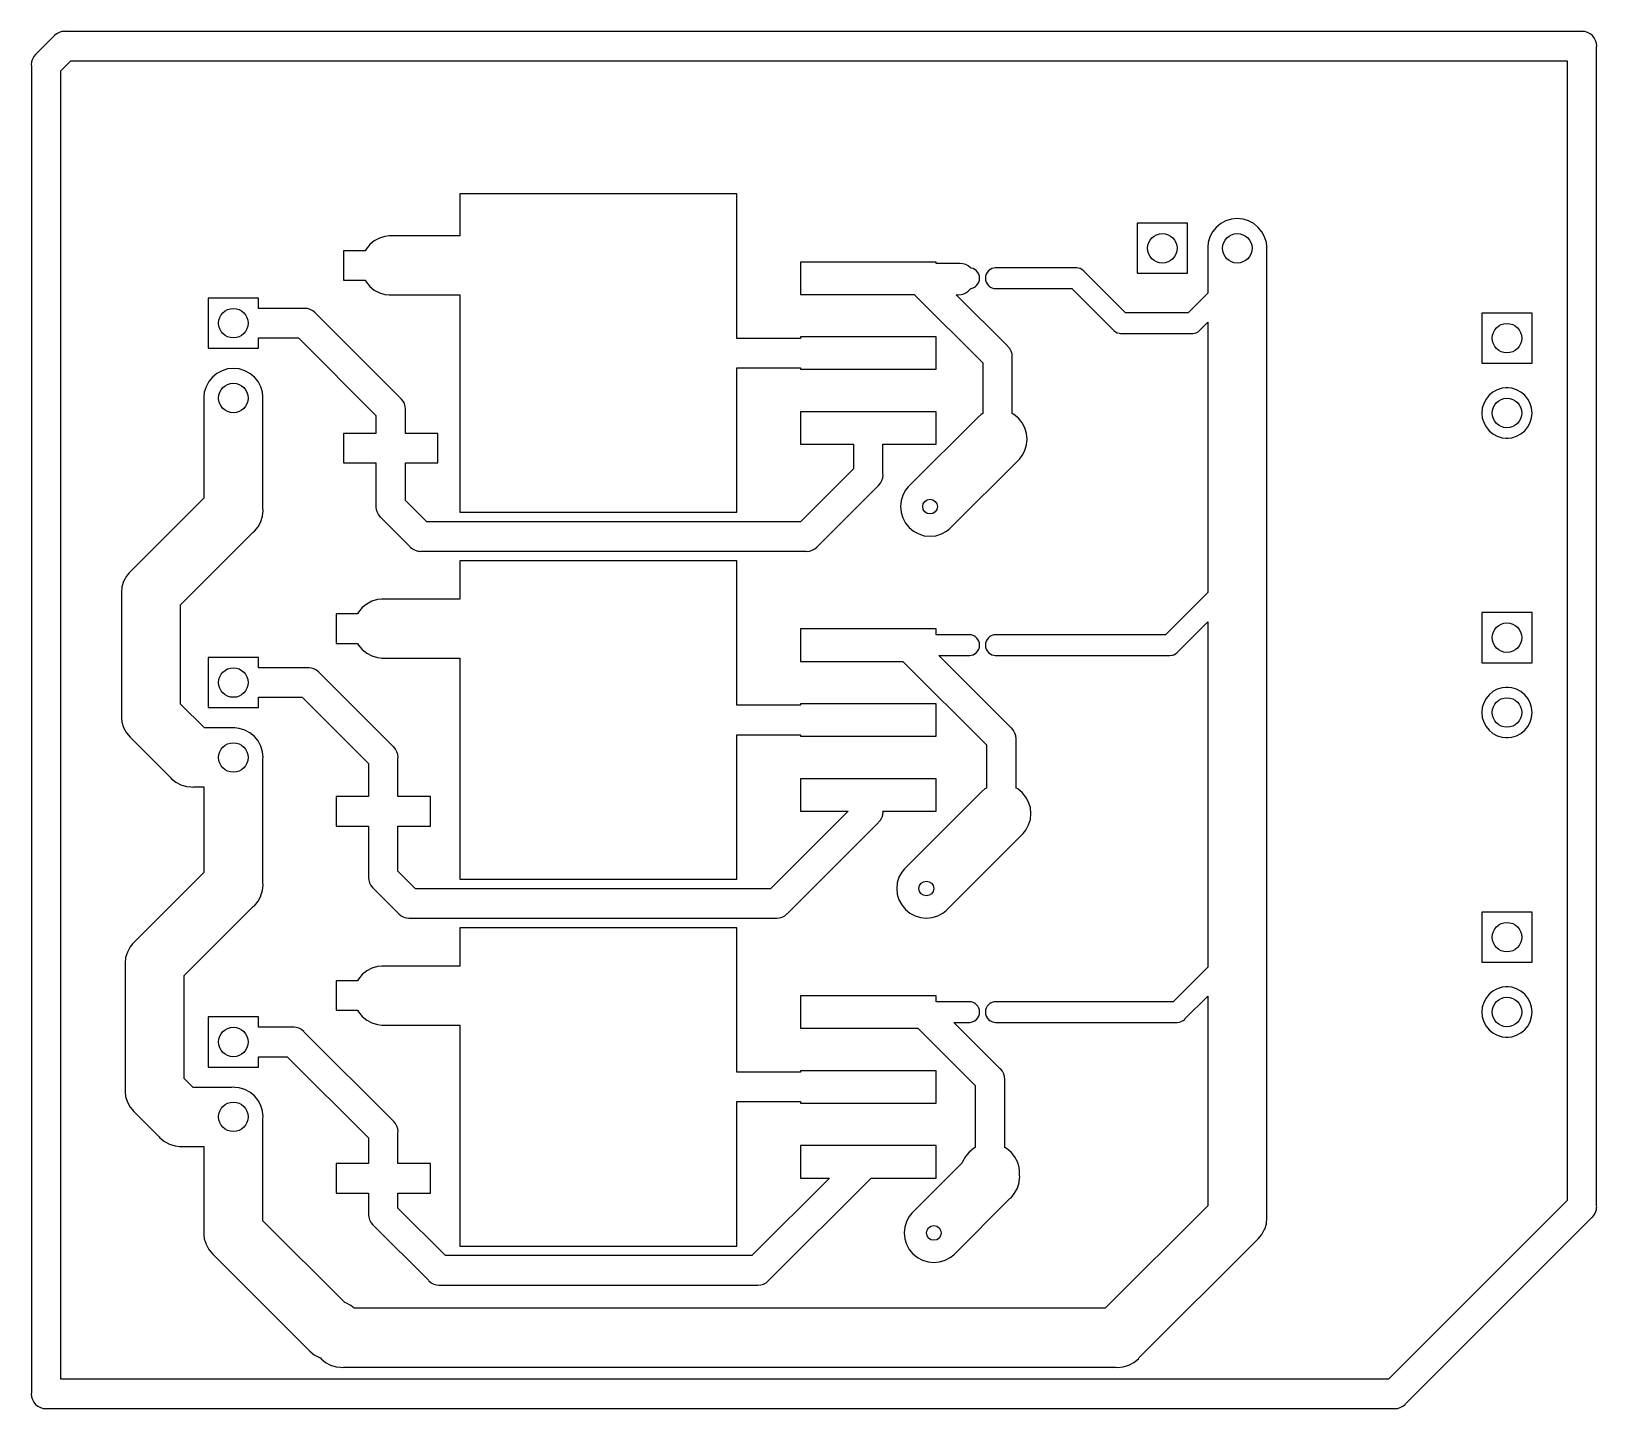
# Model space of a CAD drawing. Extents: x 4.8 to 57.8, y -121.2 to -74.4.
import ezdxf

# ---------------------------------------------------------------- set-up
doc = ezdxf.new("R2010")
doc.units = 0
doc.header["$MEASUREMENT"] = 0
doc.layers.add('BLACK', color=7, linetype='CONTINUOUS')

msp = doc.modelspace()

# ---------------------------------------------------------------- linework, layer by layer
at = {"layer": 'BLACK', "linetype": 'Continuous'}
for p, q in [((5.523, -74.594), (4.923, -75.194)), ((5.539, -74.575), (5.523, -74.594)), ((5.615, -74.512), (5.539, -74.575)), ((5.702, -74.466), (5.615, -74.512)), ((5.796, -74.437), (5.702, -74.466)), ((5.869, -74.43), (5.796, -74.437)), ((5.894, -74.428), (5.869, -74.43)), ((5.919, -74.43), (5.894, -74.428)), ((57.305, -74.43), (5.919, -74.43)), ((57.329, -74.428), (57.305, -74.43)), ((57.354, -74.43), (57.329, -74.428)), ((57.427, -74.437), (57.354, -74.43)), ((57.522, -74.466), (57.427, -74.437)), ((57.608, -74.512), (57.522, -74.466)), ((57.685, -74.575), (57.608, -74.512)), ((57.747, -74.651), (57.685, -74.575)), ((57.794, -74.738), (57.747, -74.651)), ((57.822, -74.832), (57.794, -74.738)), ((57.832, -74.93), (57.822, -74.832)), ((4.841, -75.286), (4.795, -75.373)), ((4.904, -75.21), (4.841, -75.286)), ((4.923, -75.194), (4.904, -75.21)), ((57.829, -74.955), (57.832, -74.93)), ((57.829, -114.275), (57.829, -74.955)), ((4.766, -75.467), (4.757, -75.565)), ((4.757, -75.565), (4.759, -75.59)), ((4.759, -75.59), (4.759, -120.625)), ((4.777, -75.43), (4.766, -75.467)), ((4.795, -75.373), (4.777, -75.43)), ((5.759, -75.772), (6.101, -75.43)), ((5.759, -120.15), (5.759, -75.772)), ((6.101, -75.43), (56.829, -75.43)), ((56.829, -75.43), (56.829, -114.093)), ((28.682, -79.944), (19.282, -79.944)), ((19.282, -79.944), (19.282, -81.371)), ((28.682, -84.844), (28.682, -79.944)), ((43.955, -80.938), (42.255, -80.938)), ((42.255, -80.938), (42.255, -82.638)), ((43.955, -82.638), (43.955, -80.938)), ((44.934, -81.078), (44.81, -81.23)), ((45.087, -80.953), (44.934, -81.078)), ((45.26, -80.86), (45.087, -80.953)), ((45.449, -80.802), (45.26, -80.86)), ((45.645, -80.783), (45.449, -80.802)), ((45.841, -80.802), (45.645, -80.783)), ((46.03, -80.86), (45.841, -80.802)), ((46.203, -80.953), (46.03, -80.86)), ((46.356, -81.078), (46.203, -80.953)), ((46.48, -81.23), (46.356, -81.078)), ((16.232, -81.66), (16.108, -81.813)), ((16.385, -81.535), (16.232, -81.66)), ((16.558, -81.443), (16.385, -81.535)), ((16.747, -81.385), (16.558, -81.443)), ((16.894, -81.371), (16.747, -81.385)), ((19.282, -81.371), (16.894, -81.371)), ((44.659, -81.592), (44.645, -81.739)), ((44.717, -81.403), (44.659, -81.592)), ((44.81, -81.23), (44.717, -81.403)), ((46.573, -81.403), (46.48, -81.23)), ((46.631, -81.592), (46.573, -81.403)), ((46.645, -81.739), (46.631, -81.592)), ((16.076, -81.871), (15.343, -81.871)), ((15.343, -81.871), (15.343, -82.871)), ((16.108, -81.813), (16.076, -81.871)), ((35.432, -82.254), (30.832, -82.254)), ((30.832, -82.254), (30.832, -83.354)), ((35.432, -82.304), (35.432, -82.254)), ((44.645, -81.739), (44.645, -83.309)), ((46.645, -92.661), (46.645, -81.739)), ((36.095, -82.304), (35.432, -82.304)), ((36.12, -82.302), (36.095, -82.304)), ((36.145, -82.304), (36.12, -82.302)), ((36.184, -82.308), (36.145, -82.304)), ((36.247, -82.302), (36.184, -82.308)), ((36.345, -82.311), (36.247, -82.302)), ((36.439, -82.34), (36.345, -82.311)), ((36.526, -82.386), (36.439, -82.34)), ((36.602, -82.449), (36.526, -82.386)), ((36.609, -82.457), (36.602, -82.449)), ((36.628, -82.459), (36.609, -82.457)), ((36.694, -82.479), (36.628, -82.459)), ((36.74, -82.504), (36.694, -82.479)), ((36.759, -82.504), (36.74, -82.504)), ((36.759, -82.515), (36.759, -82.504)), ((36.808, -82.555), (36.759, -82.515)), ((36.851, -82.609), (36.808, -82.555)), ((36.884, -82.669), (36.851, -82.609)), ((36.904, -82.735), (36.884, -82.669)), ((36.911, -82.804), (36.904, -82.735)), ((37.114, -82.735), (37.107, -82.804)), ((37.134, -82.669), (37.114, -82.735)), ((37.167, -82.609), (37.134, -82.669)), ((37.21, -82.555), (37.167, -82.609)), ((37.259, -82.515), (37.21, -82.555)), ((37.278, -82.504), (37.259, -82.504)), ((37.259, -82.504), (37.259, -82.515)), ((37.324, -82.479), (37.278, -82.504)), ((37.39, -82.459), (37.324, -82.479)), ((37.442, -82.454), (37.39, -82.459)), ((40.167, -82.454), (37.442, -82.454)), ((40.184, -82.452), (40.167, -82.454)), ((40.201, -82.454), (40.184, -82.452)), ((40.253, -82.459), (40.201, -82.454)), ((40.201, -82.454), (40.201, -82.454)), ((40.319, -82.479), (40.253, -82.459)), ((40.379, -82.512), (40.319, -82.479)), ((40.433, -82.555), (40.379, -82.512)), ((40.444, -82.569), (40.433, -82.555)), ((41.853, -83.978), (40.444, -82.569)), ((42.255, -82.638), (43.955, -82.638)), ((15.343, -82.871), (16.076, -82.871)), ((16.076, -82.871), (16.108, -82.929)), ((16.108, -82.929), (16.232, -83.082)), ((16.232, -83.082), (16.385, -83.207)), ((16.385, -83.207), (16.558, -83.299)), ((16.558, -83.299), (16.747, -83.356)), ((36.376, -83.332), (36.463, -83.285)), ((36.463, -83.285), (36.52, -83.238)), ((36.52, -83.238), (36.539, -83.223)), ((36.52, -83.238), (36.52, -83.238)), ((36.539, -83.223), (36.554, -83.204)), ((36.554, -83.204), (36.607, -83.151)), ((36.607, -83.151), (36.628, -83.149)), ((36.628, -83.149), (36.694, -83.129)), ((36.694, -83.129), (36.74, -83.104)), ((36.74, -83.104), (36.759, -83.104)), ((36.759, -83.093), (36.808, -83.053)), ((36.759, -83.104), (36.759, -83.093)), ((36.808, -83.053), (36.851, -82.999)), ((36.851, -82.999), (36.884, -82.939)), ((36.884, -82.939), (36.904, -82.873)), ((36.904, -82.873), (36.911, -82.804)), ((37.107, -82.804), (37.114, -82.873)), ((37.114, -82.873), (37.134, -82.939)), ((37.134, -82.939), (37.167, -82.999)), ((37.167, -82.999), (37.21, -83.053)), ((37.21, -83.053), (37.259, -83.093)), ((37.259, -83.093), (37.259, -83.104)), ((37.259, -83.104), (37.278, -83.104)), ((37.278, -83.104), (37.324, -83.129)), ((37.324, -83.129), (37.39, -83.149)), ((37.39, -83.149), (37.442, -83.154)), ((37.442, -83.154), (40.039, -83.154)), ((40.039, -83.154), (41.448, -84.563)), ((44.645, -83.309), (43.976, -83.978)), ((12.459, -83.478), (10.759, -83.478)), ((10.759, -83.478), (10.759, -85.178)), ((12.459, -83.828), (12.459, -83.478)), ((13.997, -83.828), (12.459, -83.828)), ((14.022, -83.826), (13.997, -83.828)), ((14.047, -83.828), (14.022, -83.826)), ((14.12, -83.835), (14.047, -83.828)), ((14.214, -83.864), (14.12, -83.835)), ((16.747, -83.356), (16.894, -83.371)), ((16.894, -83.371), (19.282, -83.371)), ((19.282, -83.371), (19.282, -90.744)), ((30.832, -83.354), (34.693, -83.354)), ((34.693, -83.354), (37.017, -85.678)), ((37.853, -85.1), (36.116, -83.363)), ((36.116, -83.363), (36.184, -83.37)), ((36.184, -83.37), (36.282, -83.36)), ((36.282, -83.36), (36.376, -83.332)), ((14.301, -83.91), (14.214, -83.864)), ((14.377, -83.973), (14.301, -83.91)), ((14.393, -83.992), (14.377, -83.973)), ((17.279, -86.878), (14.393, -83.992)), ((43.976, -83.978), (41.853, -83.978)), ((44.381, -84.563), (44.645, -84.299)), ((44.645, -84.299), (44.645, -93.469)), ((55.639, -83.986), (53.939, -83.986)), ((53.939, -83.986), (53.939, -85.686)), ((55.639, -85.686), (55.639, -83.986)), ((12.459, -85.178), (12.459, -84.828)), ((12.459, -84.828), (13.815, -84.828)), ((13.815, -84.828), (16.443, -87.456)), ((30.832, -84.844), (28.682, -84.844)), ((35.432, -84.794), (30.832, -84.794)), ((30.832, -84.794), (30.832, -84.844)), ((35.432, -85.894), (35.432, -84.794)), ((41.448, -84.563), (41.459, -84.577)), ((41.459, -84.577), (41.513, -84.62)), ((41.513, -84.62), (41.573, -84.653)), ((41.573, -84.653), (41.639, -84.673)), ((41.639, -84.673), (41.691, -84.678)), ((41.691, -84.678), (41.691, -84.678)), ((41.691, -84.678), (41.708, -84.68)), ((41.708, -84.68), (41.725, -84.678)), ((41.725, -84.678), (44.104, -84.678)), ((44.104, -84.678), (44.121, -84.68)), ((44.121, -84.68), (44.138, -84.678)), ((44.138, -84.678), (44.19, -84.673)), ((44.138, -84.678), (44.138, -84.678)), ((44.19, -84.673), (44.256, -84.653)), ((44.256, -84.653), (44.316, -84.62)), ((44.316, -84.62), (44.37, -84.577)), ((44.37, -84.577), (44.381, -84.563)), ((10.759, -85.178), (12.459, -85.178)), ((37.872, -85.116), (37.853, -85.1)), ((37.935, -85.192), (37.872, -85.116)), ((37.981, -85.279), (37.935, -85.192)), ((38.001, -85.344), (37.981, -85.279)), ((38.01, -85.373), (38.001, -85.344)), ((38.019, -85.471), (38.01, -85.373)), ((11.224, -85.94), (11.051, -86.032)), ((11.413, -85.882), (11.224, -85.94)), ((11.609, -85.863), (11.413, -85.882)), ((11.805, -85.882), (11.609, -85.863)), ((11.994, -85.94), (11.805, -85.882)), ((12.167, -86.032), (11.994, -85.94)), ((28.682, -90.744), (28.682, -85.844)), ((28.682, -85.844), (30.832, -85.844)), ((30.832, -85.844), (30.832, -85.894)), ((30.832, -85.894), (35.432, -85.894)), ((37.017, -85.678), (37.017, -87.398)), ((38.017, -85.496), (38.019, -85.471)), ((38.017, -87.398), (38.017, -85.496)), ((53.939, -85.686), (55.639, -85.686)), ((10.681, -86.484), (10.623, -86.672)), ((10.774, -86.31), (10.681, -86.484)), ((10.898, -86.157), (10.774, -86.31)), ((11.051, -86.032), (10.898, -86.157)), ((12.32, -86.157), (12.167, -86.032)), ((12.444, -86.31), (12.32, -86.157)), ((12.537, -86.484), (12.444, -86.31)), ((12.595, -86.672), (12.537, -86.484)), ((10.623, -86.672), (10.609, -86.819)), ((10.609, -86.819), (10.609, -90.264)), ((12.609, -86.819), (12.595, -86.672)), ((12.609, -90.629), (12.609, -86.819)), ((17.298, -86.894), (17.279, -86.878)), ((17.361, -86.97), (17.298, -86.894)), ((17.395, -87.035), (17.361, -86.97)), ((17.407, -87.057), (17.395, -87.035)), ((54.079, -86.901), (54, -87.049)), ((54.185, -86.772), (54.079, -86.901)), ((54.315, -86.666), (54.185, -86.772)), ((54.462, -86.587), (54.315, -86.666)), ((54.623, -86.538), (54.462, -86.587)), ((54.748, -86.526), (54.623, -86.538)), ((54.831, -86.526), (54.748, -86.526)), ((54.956, -86.538), (54.831, -86.526)), ((55.116, -86.587), (54.956, -86.538)), ((55.264, -86.666), (55.116, -86.587)), ((55.393, -86.772), (55.264, -86.666)), ((55.5, -86.901), (55.393, -86.772)), ((55.578, -87.049), (55.5, -86.901)), ((16.443, -87.456), (16.443, -88.071)), ((17.436, -87.151), (17.407, -87.057)), ((17.445, -87.249), (17.436, -87.151)), ((17.443, -87.274), (17.445, -87.249)), ((17.443, -88.071), (17.443, -87.274)), ((35.432, -87.334), (30.832, -87.334)), ((30.832, -87.334), (30.832, -88.434)), ((36.845, -87.523), (34.489, -89.879)), ((35.432, -88.434), (35.432, -87.334)), ((36.959, -87.43), (36.845, -87.523)), ((37.017, -87.398), (36.959, -87.43)), ((38.075, -87.43), (38.017, -87.398)), ((38.228, -87.555), (38.075, -87.43)), ((38.352, -87.707), (38.228, -87.555)), ((53.952, -87.209), (53.935, -87.376)), ((53.935, -87.376), (53.952, -87.543)), ((54, -87.049), (53.952, -87.209)), ((53.952, -87.543), (54, -87.703)), ((55.627, -87.209), (55.578, -87.049)), ((55.578, -87.703), (55.627, -87.543)), ((55.643, -87.376), (55.627, -87.209)), ((55.627, -87.543), (55.643, -87.376)), ((16.443, -88.071), (15.343, -88.071)), ((15.343, -88.071), (15.343, -89.071)), ((18.543, -88.071), (17.443, -88.071)), ((18.543, -89.071), (18.543, -88.071)), ((38.445, -87.88), (38.352, -87.707)), ((38.503, -88.069), (38.445, -87.88)), ((38.522, -88.265), (38.503, -88.069)), ((54, -87.703), (54.079, -87.85)), ((54.079, -87.85), (54.185, -87.98)), ((54.185, -87.98), (54.315, -88.086)), ((54.315, -88.086), (54.462, -88.165)), ((55.116, -88.165), (55.264, -88.086)), ((55.264, -88.086), (55.393, -87.98)), ((55.393, -87.98), (55.5, -87.85)), ((55.5, -87.85), (55.578, -87.703)), ((30.832, -88.434), (32.632, -88.434)), ((32.632, -88.434), (32.632, -89.268)), ((33.632, -89.45), (33.632, -88.434)), ((33.632, -88.434), (35.432, -88.434)), ((38.445, -88.65), (38.503, -88.461)), ((38.503, -88.461), (38.522, -88.265)), ((54.462, -88.165), (54.623, -88.214)), ((54.623, -88.214), (54.748, -88.226)), ((54.748, -88.226), (54.831, -88.226)), ((54.831, -88.226), (54.956, -88.214)), ((54.956, -88.214), (55.116, -88.165)), ((15.343, -89.071), (16.443, -89.071)), ((16.443, -89.071), (16.443, -90.526)), ((17.443, -90.344), (17.443, -89.071)), ((17.443, -89.071), (18.543, -89.071)), ((35.903, -91.293), (38.259, -88.937)), ((38.259, -88.937), (38.352, -88.823)), ((38.352, -88.823), (38.445, -88.65)), ((32.632, -89.268), (30.833, -91.067)), ((33.55, -89.754), (33.596, -89.667)), ((33.596, -89.667), (33.625, -89.573)), ((33.625, -89.573), (33.634, -89.475)), ((33.634, -89.475), (33.632, -89.45)), ((31.411, -91.903), (33.468, -89.846)), ((33.468, -89.846), (33.487, -89.83)), ((33.487, -89.83), (33.55, -89.754)), ((34.303, -90.166), (34.245, -90.355)), ((34.396, -89.993), (34.303, -90.166)), ((34.489, -89.879), (34.396, -89.993)), ((10.609, -90.264), (8.143, -92.73)), ((12.595, -90.874), (12.614, -90.678)), ((12.614, -90.678), (12.609, -90.629)), ((16.443, -90.526), (16.441, -90.551)), ((16.441, -90.551), (16.443, -90.576)), ((16.443, -90.576), (16.443, -90.576)), ((16.443, -90.576), (16.45, -90.649)), ((16.45, -90.649), (16.479, -90.743)), ((16.479, -90.743), (16.525, -90.83)), ((18.166, -91.067), (17.443, -90.344)), ((19.282, -90.744), (28.682, -90.744)), ((34.245, -90.355), (34.226, -90.551)), ((34.226, -90.551), (34.245, -90.747)), ((34.245, -90.747), (34.303, -90.936)), ((12.32, -91.388), (12.444, -91.236)), ((12.444, -91.236), (12.537, -91.063)), ((12.537, -91.063), (12.541, -91.051)), ((12.541, -91.051), (12.595, -90.874)), ((16.525, -90.83), (16.588, -90.906)), ((16.588, -90.906), (16.607, -90.922)), ((16.607, -90.922), (17.588, -91.903)), ((30.833, -91.067), (18.166, -91.067)), ((34.303, -90.936), (34.396, -91.109)), ((34.396, -91.109), (34.52, -91.261)), ((34.52, -91.261), (34.673, -91.386)), ((9.815, -93.886), (12.281, -91.42)), ((12.281, -91.42), (12.32, -91.388)), ((34.673, -91.386), (34.846, -91.479)), ((34.846, -91.479), (35.035, -91.537)), ((35.035, -91.537), (35.231, -91.556)), ((35.231, -91.556), (35.427, -91.537)), ((35.427, -91.537), (35.616, -91.479)), ((35.616, -91.479), (35.789, -91.386)), ((35.789, -91.386), (35.903, -91.293)), ((17.588, -91.903), (17.604, -91.922)), ((17.604, -91.922), (17.68, -91.985)), ((17.68, -91.985), (17.767, -92.031)), ((17.767, -92.031), (17.861, -92.06)), ((17.861, -92.06), (17.934, -92.067)), ((17.934, -92.067), (17.959, -92.069)), ((17.959, -92.069), (17.984, -92.067)), ((17.984, -92.067), (31.015, -92.067)), ((31.015, -92.067), (31.04, -92.069)), ((31.04, -92.069), (31.138, -92.06)), ((31.138, -92.06), (31.232, -92.031)), ((31.232, -92.031), (31.319, -91.985)), ((31.319, -91.985), (31.395, -91.922)), ((31.395, -91.922), (31.411, -91.903)), ((8.073, -92.8), (7.98, -92.914)), ((8.104, -92.761), (8.073, -92.8)), ((8.143, -92.73), (8.104, -92.761)), ((28.682, -92.39), (19.282, -92.39)), ((19.282, -92.39), (19.282, -93.69)), ((28.682, -97.29), (28.682, -92.39)), ((46.645, -105.615), (46.645, -92.661)), ((46.645, -92.661), (46.645, -92.661)), ((7.829, -93.276), (7.81, -93.472)), ((7.887, -93.088), (7.829, -93.276)), ((7.98, -92.914), (7.887, -93.088)), ((7.81, -93.472), (7.815, -93.521)), ((7.815, -93.521), (7.815, -97.614)), ((9.815, -97.249), (9.815, -93.886)), ((16.131, -93.855), (15.978, -93.979)), ((16.304, -93.762), (16.131, -93.855)), ((16.493, -93.704), (16.304, -93.762)), ((16.64, -93.69), (16.493, -93.704)), ((19.282, -93.69), (16.64, -93.69)), ((44.645, -93.469), (43.214, -94.9)), ((15.822, -94.19), (15.089, -94.19)), ((15.089, -94.19), (15.089, -95.19)), ((15.854, -94.132), (15.822, -94.19)), ((15.978, -93.979), (15.854, -94.132)), ((43.619, -95.485), (44.645, -94.459)), ((44.645, -94.459), (44.645, -106.169)), ((55.639, -94.146), (53.939, -94.146)), ((53.939, -94.146), (53.939, -95.846)), ((55.639, -95.846), (55.639, -94.146)), ((35.432, -94.7), (30.832, -94.7)), ((30.832, -94.7), (30.832, -95.8)), ((35.432, -94.9), (35.432, -94.7)), ((36.576, -94.9), (35.432, -94.9)), ((36.628, -94.905), (36.576, -94.9)), ((36.694, -94.925), (36.628, -94.905)), ((36.74, -94.95), (36.694, -94.925)), ((36.759, -94.95), (36.74, -94.95)), ((36.759, -94.961), (36.759, -94.95)), ((36.808, -95.001), (36.759, -94.961)), ((36.851, -95.055), (36.808, -95.001)), ((37.21, -95.001), (37.167, -95.055)), ((37.259, -94.961), (37.21, -95.001)), ((37.278, -94.95), (37.259, -94.95)), ((37.259, -94.95), (37.259, -94.961)), ((37.324, -94.925), (37.278, -94.95)), ((37.39, -94.905), (37.324, -94.925)), ((37.442, -94.9), (37.39, -94.905)), ((43.214, -94.9), (37.442, -94.9)), ((15.089, -95.19), (15.822, -95.19)), ((15.822, -95.19), (15.854, -95.248)), ((15.854, -95.248), (15.978, -95.4)), ((15.978, -95.4), (16.131, -95.525)), ((16.131, -95.525), (16.304, -95.618)), ((36.759, -95.539), (36.808, -95.499)), ((36.808, -95.499), (36.851, -95.445)), ((36.884, -95.115), (36.851, -95.055)), ((36.851, -95.445), (36.884, -95.385)), ((36.904, -95.181), (36.884, -95.115)), ((36.884, -95.385), (36.904, -95.319)), ((36.911, -95.25), (36.904, -95.181)), ((36.904, -95.319), (36.911, -95.25)), ((37.114, -95.181), (37.107, -95.25)), ((37.107, -95.25), (37.114, -95.319)), ((37.134, -95.115), (37.114, -95.181)), ((37.114, -95.319), (37.134, -95.385)), ((37.167, -95.055), (37.134, -95.115)), ((37.134, -95.385), (37.167, -95.445)), ((37.167, -95.445), (37.21, -95.499)), ((37.21, -95.499), (37.259, -95.539)), ((43.554, -95.542), (43.608, -95.499)), ((43.608, -95.499), (43.619, -95.485)), ((12.459, -95.67), (10.759, -95.67)), ((10.759, -95.67), (10.759, -97.37)), ((12.459, -96.02), (12.459, -95.67)), ((14.124, -96.02), (12.459, -96.02)), ((14.149, -96.018), (14.124, -96.02)), ((14.174, -96.02), (14.149, -96.018)), ((14.247, -96.027), (14.174, -96.02)), ((14.174, -96.02), (14.174, -96.02)), ((14.341, -96.056), (14.247, -96.027)), ((14.428, -96.102), (14.341, -96.056)), ((16.304, -95.618), (16.493, -95.675)), ((16.493, -95.675), (16.64, -95.69)), ((16.64, -95.69), (19.282, -95.69)), ((19.282, -95.69), (19.282, -103.19)), ((30.832, -95.8), (34.312, -95.8)), ((34.312, -95.8), (37.144, -98.632)), ((37.98, -98.054), (35.526, -95.6)), ((35.526, -95.6), (36.576, -95.6)), ((36.576, -95.6), (36.628, -95.595)), ((36.628, -95.595), (36.694, -95.575)), ((36.694, -95.575), (36.74, -95.55)), ((36.74, -95.55), (36.759, -95.55)), ((36.759, -95.55), (36.759, -95.539)), ((37.259, -95.539), (37.259, -95.55)), ((37.259, -95.55), (37.278, -95.55)), ((37.278, -95.55), (37.324, -95.575)), ((37.324, -95.575), (37.39, -95.595)), ((37.39, -95.595), (37.442, -95.6)), ((37.442, -95.6), (43.342, -95.6)), ((43.342, -95.6), (43.359, -95.602)), ((43.359, -95.602), (43.428, -95.595)), ((43.428, -95.595), (43.448, -95.589)), ((43.448, -95.589), (43.494, -95.575)), ((43.494, -95.575), (43.554, -95.542)), ((53.939, -95.846), (55.639, -95.846)), ((14.504, -96.165), (14.428, -96.102)), ((14.52, -96.184), (14.504, -96.165)), ((17.025, -98.689), (14.52, -96.184)), ((12.459, -97.37), (12.459, -97.02)), ((12.459, -97.02), (13.942, -97.02)), ((13.942, -97.02), (16.189, -99.267)), ((54.079, -97.061), (54, -97.209)), ((54.185, -96.932), (54.079, -97.061)), ((54.315, -96.826), (54.185, -96.932)), ((54.462, -96.747), (54.315, -96.826)), ((54.623, -96.698), (54.462, -96.747)), ((54.748, -96.686), (54.623, -96.698)), ((54.831, -96.686), (54.748, -96.686)), ((54.956, -96.698), (54.831, -96.686)), ((55.116, -96.747), (54.956, -96.698)), ((55.264, -96.826), (55.116, -96.747)), ((55.393, -96.932), (55.264, -96.826)), ((55.5, -97.061), (55.393, -96.932)), ((55.578, -97.209), (55.5, -97.061)), ((7.815, -97.614), (7.81, -97.663)), ((10.626, -98.06), (9.815, -97.249)), ((10.759, -97.37), (12.459, -97.37)), ((30.832, -97.29), (28.682, -97.29)), ((35.432, -97.24), (30.832, -97.24)), ((30.832, -97.24), (30.832, -97.29)), ((35.432, -98.34), (35.432, -97.24)), ((53.952, -97.369), (53.935, -97.536)), ((53.935, -97.536), (53.952, -97.703)), ((54, -97.209), (53.952, -97.369)), ((55.627, -97.369), (55.578, -97.209)), ((55.643, -97.536), (55.627, -97.369)), ((55.627, -97.703), (55.643, -97.536)), ((7.81, -97.663), (7.815, -97.712)), ((7.815, -97.712), (7.815, -97.712)), ((7.815, -97.712), (7.829, -97.859)), ((7.829, -97.859), (7.887, -98.047)), ((7.887, -98.047), (7.98, -98.221)), ((11.56, -98.06), (10.626, -98.06)), ((11.609, -98.055), (11.56, -98.06)), ((11.658, -98.06), (11.609, -98.055)), ((11.805, -98.075), (11.658, -98.06)), ((11.994, -98.132), (11.805, -98.075)), ((12.167, -98.225), (11.994, -98.132)), ((37.999, -98.07), (37.98, -98.054)), ((38.062, -98.146), (37.999, -98.07)), ((38.108, -98.233), (38.062, -98.146)), ((53.952, -97.703), (54, -97.863)), ((54, -97.863), (54.079, -98.01)), ((54.079, -98.01), (54.185, -98.14)), ((54.185, -98.14), (54.315, -98.246)), ((55.264, -98.246), (55.393, -98.14)), ((55.393, -98.14), (55.5, -98.01)), ((55.5, -98.01), (55.578, -97.863)), ((55.578, -97.863), (55.627, -97.703)), ((7.98, -98.221), (8.104, -98.374)), ((8.104, -98.374), (8.143, -98.405)), ((8.143, -98.405), (9.47, -99.732)), ((12.32, -98.35), (12.167, -98.225)), ((12.444, -98.502), (12.32, -98.35)), ((12.537, -98.676), (12.444, -98.502)), ((12.595, -98.864), (12.537, -98.676)), ((17.044, -98.705), (17.025, -98.689)), ((17.107, -98.781), (17.044, -98.705)), ((28.682, -103.19), (28.682, -98.29)), ((28.682, -98.29), (30.832, -98.29)), ((30.832, -98.29), (30.832, -98.34)), ((30.832, -98.34), (35.432, -98.34)), ((37.144, -98.632), (37.144, -100.098)), ((38.126, -98.29), (38.108, -98.233)), ((38.137, -98.327), (38.126, -98.29)), ((38.146, -98.425), (38.137, -98.327)), ((38.144, -98.45), (38.146, -98.425)), ((38.144, -100.098), (38.144, -98.45)), ((54.315, -98.246), (54.462, -98.325)), ((54.462, -98.325), (54.623, -98.374)), ((54.623, -98.374), (54.748, -98.386)), ((54.748, -98.386), (54.831, -98.386)), ((54.831, -98.386), (54.956, -98.374)), ((54.956, -98.374), (55.116, -98.325)), ((55.116, -98.325), (55.264, -98.246)), ((12.614, -99.06), (12.595, -98.864)), ((12.609, -99.109), (12.614, -99.06)), ((12.609, -103.329), (12.609, -99.109)), ((17.151, -98.864), (17.107, -98.781)), ((17.153, -98.868), (17.151, -98.864)), ((17.182, -98.962), (17.153, -98.868)), ((17.191, -99.06), (17.182, -98.962)), ((17.189, -99.085), (17.191, -99.06)), ((17.189, -100.39), (17.189, -99.085)), ((9.47, -99.732), (9.501, -99.77)), ((9.501, -99.77), (9.654, -99.896)), ((16.189, -99.267), (16.189, -100.39)), ((9.654, -99.896), (9.827, -99.988)), ((9.827, -99.988), (10.016, -100.046)), ((10.016, -100.046), (10.163, -100.06)), ((10.163, -100.06), (10.212, -100.065)), ((10.212, -100.065), (10.261, -100.06)), ((10.261, -100.06), (10.609, -100.06)), ((10.609, -100.06), (10.609, -102.964)), ((35.432, -99.78), (30.832, -99.78)), ((30.832, -99.78), (30.832, -100.88)), ((36.972, -100.223), (34.362, -102.833)), ((35.432, -100.88), (35.432, -99.78)), ((37.086, -100.13), (36.972, -100.223)), ((37.144, -100.098), (37.086, -100.13)), ((38.202, -100.13), (38.144, -100.098)), ((38.355, -100.254), (38.202, -100.13)), ((38.479, -100.407), (38.355, -100.254)), ((16.189, -100.39), (15.089, -100.39)), ((15.089, -100.39), (15.089, -101.39)), ((18.289, -100.39), (17.189, -100.39)), ((18.289, -101.39), (18.289, -100.39)), ((38.572, -100.58), (38.479, -100.407)), ((38.63, -100.769), (38.572, -100.58)), ((38.649, -100.965), (38.63, -100.769)), ((32.45, -100.88), (29.817, -103.513)), ((30.395, -104.349), (33.468, -101.276)), ((30.832, -100.88), (32.45, -100.88)), ((33.468, -101.276), (33.487, -101.26)), ((33.487, -101.26), (33.55, -101.184)), ((33.55, -101.184), (33.596, -101.097)), ((33.596, -101.097), (33.601, -101.082)), ((33.601, -101.082), (33.625, -101.003)), ((33.625, -101.003), (33.634, -100.905)), ((33.634, -100.905), (33.632, -100.88)), ((33.632, -100.88), (33.632, -100.88)), ((33.632, -100.88), (35.432, -100.88)), ((38.479, -101.523), (38.572, -101.35)), ((38.572, -101.35), (38.63, -101.161)), ((38.63, -101.161), (38.649, -100.965)), ((15.089, -101.39), (16.189, -101.39)), ((16.189, -101.39), (16.189, -103.099)), ((17.189, -102.514), (17.189, -101.39)), ((17.189, -101.39), (18.289, -101.39)), ((35.776, -104.247), (38.386, -101.637)), ((38.386, -101.637), (38.479, -101.523)), ((10.609, -102.964), (8.27, -105.303)), ((17.189, -102.917), (17.189, -102.514)), ((17.189, -102.514), (17.189, -102.514)), ((17.785, -103.513), (17.189, -102.917)), ((34.269, -102.947), (34.176, -103.12)), ((34.362, -102.833), (34.269, -102.947)), ((12.595, -103.574), (12.614, -103.378)), ((12.614, -103.378), (12.609, -103.329)), ((16.189, -103.099), (16.187, -103.124)), ((16.187, -103.124), (16.189, -103.149)), ((16.189, -103.149), (16.189, -103.149)), ((16.189, -103.149), (16.196, -103.222)), ((16.196, -103.222), (16.225, -103.316)), ((16.225, -103.316), (16.271, -103.403)), ((16.271, -103.403), (16.334, -103.479)), ((16.334, -103.479), (16.353, -103.495)), ((16.353, -103.495), (17.207, -104.349)), ((19.282, -103.19), (28.682, -103.19)), ((34.118, -103.309), (34.099, -103.505)), ((34.176, -103.12), (34.118, -103.309)), ((12.32, -104.089), (12.444, -103.936)), ((12.444, -103.936), (12.537, -103.763)), ((12.537, -103.763), (12.544, -103.742)), ((12.544, -103.742), (12.595, -103.574)), ((29.817, -103.513), (17.785, -103.513)), ((34.099, -103.505), (34.118, -103.701)), ((34.118, -103.701), (34.176, -103.89)), ((34.176, -103.89), (34.269, -104.063)), ((9.942, -106.459), (12.281, -104.12)), ((12.281, -104.12), (12.32, -104.089)), ((17.207, -104.349), (17.223, -104.368)), ((17.223, -104.368), (17.299, -104.431)), ((17.299, -104.431), (17.386, -104.477)), ((17.386, -104.477), (17.48, -104.506)), ((17.48, -104.506), (17.553, -104.513)), ((17.553, -104.513), (17.578, -104.515)), ((17.578, -104.515), (17.603, -104.513)), ((17.603, -104.513), (29.999, -104.513)), ((29.999, -104.513), (30.024, -104.515)), ((30.024, -104.515), (30.122, -104.506)), ((30.122, -104.506), (30.216, -104.477)), ((30.216, -104.477), (30.303, -104.431)), ((30.303, -104.431), (30.379, -104.368)), ((30.379, -104.368), (30.395, -104.349)), ((34.269, -104.063), (34.393, -104.216)), ((34.393, -104.216), (34.546, -104.34)), ((34.546, -104.34), (34.719, -104.433)), ((34.719, -104.433), (34.908, -104.491)), ((34.908, -104.491), (35.104, -104.51)), ((35.104, -104.51), (35.3, -104.491)), ((35.3, -104.491), (35.489, -104.433)), ((35.489, -104.433), (35.662, -104.34)), ((35.662, -104.34), (35.776, -104.247)), ((55.639, -104.306), (53.939, -104.306)), ((53.939, -104.306), (53.939, -106.006)), ((55.639, -106.006), (55.639, -104.306)), ((28.682, -104.836), (19.282, -104.836)), ((19.282, -104.836), (19.282, -106.136)), ((28.682, -109.736), (28.682, -104.836)), ((8.107, -105.487), (8.014, -105.66)), ((8.2, -105.373), (8.107, -105.487)), ((8.231, -105.334), (8.2, -105.373)), ((8.27, -105.303), (8.231, -105.334)), ((46.645, -114.632), (46.645, -105.615)), ((7.956, -105.849), (7.937, -106.045)), ((7.937, -106.045), (7.942, -106.094)), ((7.942, -106.094), (7.942, -110.314)), ((8.014, -105.66), (7.956, -105.849)), ((16.64, -106.136), (16.493, -106.15)), ((19.282, -106.136), (16.64, -106.136)), ((53.939, -106.006), (55.639, -106.006)), ((9.942, -109.949), (9.942, -106.459)), ((15.822, -106.636), (15.089, -106.636)), ((15.089, -106.636), (15.089, -107.636)), ((15.854, -106.578), (15.822, -106.636)), ((15.978, -106.425), (15.854, -106.578)), ((16.131, -106.301), (15.978, -106.425)), ((16.304, -106.208), (16.131, -106.301)), ((16.493, -106.15), (16.304, -106.208)), ((44.645, -106.169), (43.468, -107.346)), ((35.432, -107.146), (30.832, -107.146)), ((30.832, -107.146), (30.832, -108.246)), ((35.432, -107.346), (35.432, -107.146)), ((43.873, -107.931), (44.645, -107.159)), ((44.645, -107.159), (44.645, -114.267)), ((54.185, -107.092), (54.079, -107.221)), ((54.315, -106.986), (54.185, -107.092)), ((54.462, -106.907), (54.315, -106.986)), ((54.623, -106.858), (54.462, -106.907)), ((54.748, -106.846), (54.623, -106.858)), ((54.831, -106.846), (54.748, -106.846)), ((54.956, -106.858), (54.831, -106.846)), ((55.116, -106.907), (54.956, -106.858)), ((55.264, -106.986), (55.116, -106.907)), ((55.393, -107.092), (55.264, -106.986)), ((55.5, -107.221), (55.393, -107.092)), ((15.089, -107.636), (15.822, -107.636)), ((15.822, -107.636), (15.854, -107.694)), ((15.854, -107.694), (15.978, -107.847)), ((36.576, -107.346), (35.432, -107.346)), ((36.628, -107.351), (36.576, -107.346)), ((36.694, -107.371), (36.628, -107.351)), ((36.74, -107.396), (36.694, -107.371)), ((36.759, -107.396), (36.74, -107.396)), ((36.759, -107.407), (36.759, -107.396)), ((36.808, -107.447), (36.759, -107.407)), ((36.851, -107.501), (36.808, -107.447)), ((36.884, -107.561), (36.851, -107.501)), ((36.904, -107.627), (36.884, -107.561)), ((36.911, -107.696), (36.904, -107.627)), ((36.904, -107.765), (36.911, -107.696)), ((37.114, -107.627), (37.107, -107.696)), ((37.107, -107.696), (37.114, -107.765)), ((37.134, -107.561), (37.114, -107.627)), ((37.167, -107.501), (37.134, -107.561)), ((37.21, -107.447), (37.167, -107.501)), ((37.259, -107.407), (37.21, -107.447)), ((37.278, -107.396), (37.259, -107.396)), ((37.259, -107.396), (37.259, -107.407)), ((37.324, -107.371), (37.278, -107.396)), ((37.39, -107.351), (37.324, -107.371)), ((37.442, -107.346), (37.39, -107.351)), ((43.468, -107.346), (37.442, -107.346)), ((53.952, -107.529), (53.935, -107.696)), ((53.935, -107.696), (53.952, -107.863)), ((54, -107.369), (53.952, -107.529)), ((54.079, -107.221), (54, -107.369)), ((55.578, -107.369), (55.5, -107.221)), ((55.627, -107.529), (55.578, -107.369)), ((55.643, -107.696), (55.627, -107.529)), ((55.627, -107.863), (55.643, -107.696)), ((12.459, -107.862), (10.759, -107.862)), ((10.759, -107.862), (10.759, -109.562)), ((12.459, -108.212), (12.459, -107.862)), ((13.616, -108.212), (12.459, -108.212)), ((13.641, -108.21), (13.616, -108.212)), ((13.666, -108.212), (13.641, -108.21)), ((13.739, -108.219), (13.666, -108.212)), ((13.833, -108.248), (13.739, -108.219)), ((13.92, -108.294), (13.833, -108.248)), ((15.978, -107.847), (16.131, -107.971)), ((16.131, -107.971), (16.304, -108.064)), ((16.304, -108.064), (16.493, -108.122)), ((16.493, -108.122), (16.64, -108.136)), ((16.64, -108.136), (19.282, -108.136)), ((19.282, -108.136), (19.282, -115.636)), ((30.832, -108.246), (34.82, -108.246)), ((34.82, -108.246), (36.763, -110.189)), ((37.599, -109.611), (36.034, -108.046)), ((36.034, -108.046), (36.576, -108.046)), ((36.576, -108.046), (36.628, -108.041)), ((36.628, -108.041), (36.694, -108.021)), ((36.694, -108.021), (36.74, -107.996)), ((36.74, -107.996), (36.759, -107.996)), ((36.759, -107.985), (36.808, -107.945)), ((36.759, -107.996), (36.759, -107.985)), ((36.808, -107.945), (36.851, -107.891)), ((36.851, -107.891), (36.884, -107.831)), ((36.884, -107.831), (36.904, -107.765)), ((37.114, -107.765), (37.134, -107.831)), ((37.134, -107.831), (37.167, -107.891)), ((37.167, -107.891), (37.21, -107.945)), ((37.21, -107.945), (37.259, -107.985)), ((37.259, -107.985), (37.259, -107.996)), ((37.259, -107.996), (37.278, -107.996)), ((37.278, -107.996), (37.324, -108.021)), ((37.324, -108.021), (37.39, -108.041)), ((37.39, -108.041), (37.442, -108.046)), ((37.442, -108.046), (43.596, -108.046)), ((43.596, -108.046), (43.613, -108.048)), ((43.613, -108.048), (43.682, -108.041)), ((43.682, -108.041), (43.748, -108.021)), ((43.748, -108.021), (43.808, -107.988)), ((43.808, -107.988), (43.862, -107.945)), ((43.862, -107.945), (43.873, -107.931)), ((53.952, -107.863), (54, -108.023)), ((54, -108.023), (54.079, -108.171)), ((54.079, -108.171), (54.185, -108.3)), ((55.393, -108.3), (55.5, -108.171)), ((55.5, -108.171), (55.578, -108.023)), ((55.578, -108.023), (55.627, -107.863)), ((13.996, -108.357), (13.92, -108.294)), ((14.012, -108.376), (13.996, -108.357)), ((17.025, -111.389), (14.012, -108.376)), ((54.185, -108.3), (54.315, -108.406)), ((54.315, -108.406), (54.462, -108.485)), ((54.462, -108.485), (54.623, -108.534)), ((54.623, -108.534), (54.748, -108.546)), ((54.748, -108.546), (54.831, -108.546)), ((54.831, -108.546), (54.956, -108.534)), ((54.956, -108.534), (55.116, -108.485)), ((55.116, -108.485), (55.264, -108.406)), ((55.264, -108.406), (55.393, -108.3)), ((12.459, -109.562), (12.459, -109.212)), ((12.459, -109.212), (13.434, -109.212)), ((13.434, -109.212), (16.189, -111.967)), ((10.759, -109.562), (12.459, -109.562)), ((30.832, -109.736), (28.682, -109.736)), ((35.432, -109.686), (30.832, -109.686)), ((30.832, -109.686), (30.832, -109.736)), ((35.432, -110.786), (35.432, -109.686)), ((37.618, -109.627), (37.599, -109.611)), ((37.681, -109.703), (37.618, -109.627)), ((37.727, -109.79), (37.681, -109.703)), ((37.736, -109.818), (37.727, -109.79)), ((37.756, -109.884), (37.736, -109.818)), ((7.942, -110.314), (7.937, -110.363)), ((7.937, -110.363), (7.942, -110.412)), ((10.245, -110.252), (9.942, -109.949)), ((11.56, -110.252), (10.245, -110.252)), ((11.609, -110.247), (11.56, -110.252)), ((11.658, -110.252), (11.609, -110.247)), ((11.805, -110.266), (11.658, -110.252)), ((11.994, -110.324), (11.805, -110.266)), ((12.167, -110.417), (11.994, -110.324)), ((36.763, -110.189), (36.763, -112.29)), ((37.765, -109.982), (37.756, -109.884)), ((37.763, -110.007), (37.765, -109.982)), ((37.763, -112.29), (37.763, -110.007)), ((7.942, -110.412), (7.942, -110.412)), ((7.942, -110.412), (7.956, -110.559)), ((7.956, -110.559), (8.014, -110.748)), ((8.014, -110.748), (8.107, -110.921)), ((8.107, -110.921), (8.231, -111.074)), ((12.32, -110.541), (12.167, -110.417)), ((12.444, -110.694), (12.32, -110.541)), ((12.537, -110.867), (12.444, -110.694)), ((12.595, -111.056), (12.537, -110.867)), ((28.682, -115.636), (28.682, -110.736)), ((28.682, -110.736), (30.832, -110.736)), ((30.832, -110.736), (30.832, -110.786)), ((30.832, -110.786), (35.432, -110.786)), ((8.231, -111.074), (8.27, -111.105)), ((8.27, -111.105), (9.089, -111.924)), ((12.614, -111.252), (12.595, -111.056)), ((12.609, -111.301), (12.614, -111.252)), ((12.609, -114.775), (12.609, -111.301)), ((17.044, -111.405), (17.025, -111.389)), ((17.107, -111.481), (17.044, -111.405)), ((9.089, -111.924), (9.12, -111.963)), ((9.12, -111.963), (9.273, -112.087)), ((16.189, -111.967), (16.189, -112.836)), ((17.153, -111.568), (17.107, -111.481)), ((17.182, -111.662), (17.153, -111.568)), ((17.191, -111.76), (17.182, -111.662)), ((17.189, -111.785), (17.191, -111.76)), ((17.189, -112.836), (17.189, -111.785)), ((9.273, -112.087), (9.446, -112.18)), ((9.446, -112.18), (9.635, -112.238)), ((9.635, -112.238), (9.782, -112.252)), ((9.782, -112.252), (9.831, -112.257)), ((9.831, -112.257), (9.88, -112.252)), ((9.88, -112.252), (10.609, -112.252)), ((10.609, -112.252), (10.609, -115.14)), ((35.432, -112.226), (30.832, -112.226)), ((30.832, -112.226), (30.832, -113.326)), ((35.432, -113.326), (35.432, -112.226)), ((36.552, -112.446), (36.428, -112.599)), ((36.705, -112.322), (36.552, -112.446)), ((36.763, -112.29), (36.705, -112.322)), ((37.821, -112.322), (37.763, -112.29)), ((37.974, -112.446), (37.821, -112.322)), ((38.098, -112.599), (37.974, -112.446)), ((16.189, -112.836), (15.089, -112.836)), ((15.089, -112.836), (15.089, -113.836)), ((18.289, -112.836), (17.189, -112.836)), ((18.289, -113.836), (18.289, -112.836)), ((36.323, -112.809), (34.616, -114.517)), ((36.335, -112.772), (36.323, -112.809)), ((36.428, -112.599), (36.335, -112.772)), ((38.191, -112.772), (38.098, -112.599)), ((38.249, -112.961), (38.191, -112.772)), ((38.263, -113.108), (38.249, -112.961)), ((31.815, -113.326), (29.182, -115.959)), ((29.76, -116.795), (33.229, -113.326)), ((30.832, -113.326), (31.815, -113.326)), ((33.229, -113.326), (35.432, -113.326)), ((38.191, -113.669), (38.249, -113.48)), ((38.249, -113.48), (38.263, -113.333)), ((38.263, -113.235), (38.263, -113.108)), ((38.268, -113.284), (38.263, -113.235)), ((38.263, -113.333), (38.268, -113.284)), ((38.263, -113.333), (38.263, -113.333)), ((15.089, -113.836), (16.189, -113.836)), ((16.189, -113.836), (16.189, -114.529)), ((17.189, -114.347), (17.189, -113.836)), ((17.189, -113.836), (18.289, -113.836)), ((36.03, -115.931), (37.935, -114.026)), ((37.935, -114.026), (37.974, -113.995)), ((37.974, -113.995), (38.098, -113.842)), ((38.098, -113.842), (38.191, -113.669)), ((56.829, -114.093), (50.772, -120.15)), ((16.189, -114.529), (16.187, -114.554)), ((16.187, -114.554), (16.189, -114.579)), ((16.189, -114.579), (16.189, -114.579)), ((16.189, -114.579), (16.196, -114.652)), ((18.801, -115.959), (17.189, -114.347)), ((34.523, -114.631), (34.43, -114.804)), ((34.616, -114.517), (34.523, -114.631)), ((44.645, -114.267), (41.167, -117.745)), ((46.65, -114.681), (46.645, -114.632)), ((57.685, -114.655), (57.747, -114.579)), ((57.747, -114.579), (57.794, -114.492)), ((57.794, -114.492), (57.822, -114.398)), ((57.822, -114.398), (57.829, -114.325)), ((57.832, -114.3), (57.829, -114.275)), ((57.829, -114.325), (57.832, -114.3)), ((10.609, -115.14), (10.604, -115.189)), ((15.386, -117.551), (12.609, -114.775)), ((16.196, -114.652), (16.225, -114.746)), ((16.225, -114.746), (16.271, -114.833)), ((16.271, -114.833), (16.334, -114.909)), ((16.334, -114.909), (16.353, -114.925)), ((16.353, -114.925), (18.223, -116.795)), ((34.372, -114.993), (34.353, -115.189)), ((34.43, -114.804), (34.372, -114.993)), ((46.48, -115.239), (46.573, -115.066)), ((46.573, -115.066), (46.576, -115.056)), ((46.576, -115.056), (46.631, -114.877)), ((46.631, -114.877), (46.65, -114.681)), ((51.35, -120.986), (57.666, -114.671)), ((57.666, -114.671), (57.685, -114.655)), ((10.604, -115.189), (10.609, -115.238)), ((10.609, -115.238), (10.609, -115.238)), ((10.609, -115.238), (10.623, -115.385)), ((10.623, -115.385), (10.681, -115.574)), ((10.681, -115.574), (10.774, -115.747)), ((19.282, -115.636), (28.682, -115.636)), ((34.353, -115.189), (34.372, -115.385)), ((34.372, -115.385), (34.43, -115.574)), ((34.43, -115.574), (34.523, -115.747)), ((42.323, -119.417), (46.317, -115.423)), ((46.317, -115.423), (46.356, -115.392)), ((46.356, -115.392), (46.48, -115.239)), ((10.774, -115.747), (10.898, -115.9)), ((10.898, -115.9), (10.937, -115.931)), ((10.937, -115.931), (14.169, -119.163)), ((29.182, -115.959), (18.801, -115.959)), ((34.523, -115.747), (34.647, -115.9)), ((34.647, -115.9), (34.8, -116.024)), ((34.8, -116.024), (34.973, -116.117)), ((34.973, -116.117), (35.162, -116.175)), ((35.162, -116.175), (35.358, -116.194)), ((35.358, -116.194), (35.554, -116.175)), ((35.554, -116.175), (35.743, -116.117)), ((35.743, -116.117), (35.916, -116.024)), ((35.916, -116.024), (36.03, -115.931)), ((18.223, -116.795), (18.239, -116.814)), ((18.239, -116.814), (18.315, -116.877)), ((18.315, -116.877), (18.402, -116.923)), ((18.402, -116.923), (18.496, -116.952)), ((18.496, -116.952), (18.569, -116.959)), ((18.569, -116.959), (18.594, -116.961)), ((18.594, -116.961), (18.619, -116.959)), ((18.619, -116.959), (29.364, -116.959)), ((29.364, -116.959), (29.389, -116.961)), ((29.389, -116.961), (29.487, -116.952)), ((29.487, -116.952), (29.581, -116.923)), ((29.581, -116.923), (29.668, -116.877)), ((29.668, -116.877), (29.744, -116.814)), ((29.744, -116.814), (29.76, -116.795)), ((15.423, -117.563), (15.386, -117.551)), ((15.596, -117.656), (15.423, -117.563)), ((15.705, -117.745), (15.596, -117.656)), ((41.167, -117.745), (15.705, -117.745)), ((14.169, -119.163), (14.2, -119.202)), ((14.2, -119.202), (14.353, -119.326)), ((14.353, -119.326), (14.526, -119.419)), ((42.292, -119.456), (42.323, -119.417)), ((14.526, -119.419), (14.56, -119.43)), ((14.56, -119.43), (14.581, -119.456)), ((14.581, -119.456), (14.734, -119.58)), ((14.734, -119.58), (14.907, -119.673)), ((14.907, -119.673), (15.096, -119.731)), ((15.096, -119.731), (15.243, -119.745)), ((15.243, -119.745), (15.292, -119.75)), ((15.292, -119.75), (15.341, -119.745)), ((15.341, -119.745), (41.532, -119.745)), ((41.532, -119.745), (41.581, -119.75)), ((41.581, -119.75), (41.777, -119.731)), ((41.777, -119.731), (41.966, -119.673)), ((41.966, -119.673), (42.139, -119.58)), ((42.139, -119.58), (42.292, -119.456)), ((50.772, -120.15), (5.759, -120.15)), ((4.759, -120.625), (4.757, -120.65)), ((4.757, -120.65), (4.766, -120.748)), ((4.766, -120.748), (4.795, -120.842)), ((4.795, -120.842), (4.841, -120.929)), ((4.841, -120.929), (4.904, -121.005)), ((4.904, -121.005), (4.98, -121.068)), ((51.258, -121.068), (51.335, -121.005)), ((51.335, -121.005), (51.35, -120.986)), ((4.98, -121.068), (5.067, -121.114)), ((5.067, -121.114), (5.161, -121.143)), ((5.161, -121.143), (5.234, -121.15)), ((5.234, -121.15), (5.259, -121.152)), ((5.259, -121.152), (5.284, -121.15)), ((5.284, -121.15), (50.955, -121.15)), ((50.955, -121.15), (50.979, -121.152)), ((50.979, -121.152), (51.004, -121.15)), ((51.004, -121.15), (51.077, -121.143)), ((51.004, -121.15), (51.004, -121.15)), ((51.077, -121.143), (51.172, -121.114)), ((51.172, -121.114), (51.258, -121.068))]:
    msp.add_line(p, q, dxfattribs=at)
at = {"layer": 'BLACK'}
for centre, radius in [((43.105, -81.788), 0.5), ((45.645, -81.788), 0.5), ((11.609, -84.328), 0.5), ((54.789, -84.836), 0.5), ((11.609, -86.868), 0.5), ((54.789, -87.376), 0.5), ((35.231, -90.551), 0.25), ((54.789, -94.996), 0.5), ((11.609, -96.52), 0.5), ((54.789, -97.536), 0.5), ((11.609, -99.06), 0.5), ((35.104, -103.505), 0.25), ((54.789, -105.156), 0.5), ((54.789, -107.696), 0.5), ((11.609, -108.712), 0.5), ((11.609, -111.252), 0.5), ((35.358, -115.189), 0.25)]:
    msp.add_circle(centre, radius, dxfattribs=at)

doc.saveas('drawing.dxf')
